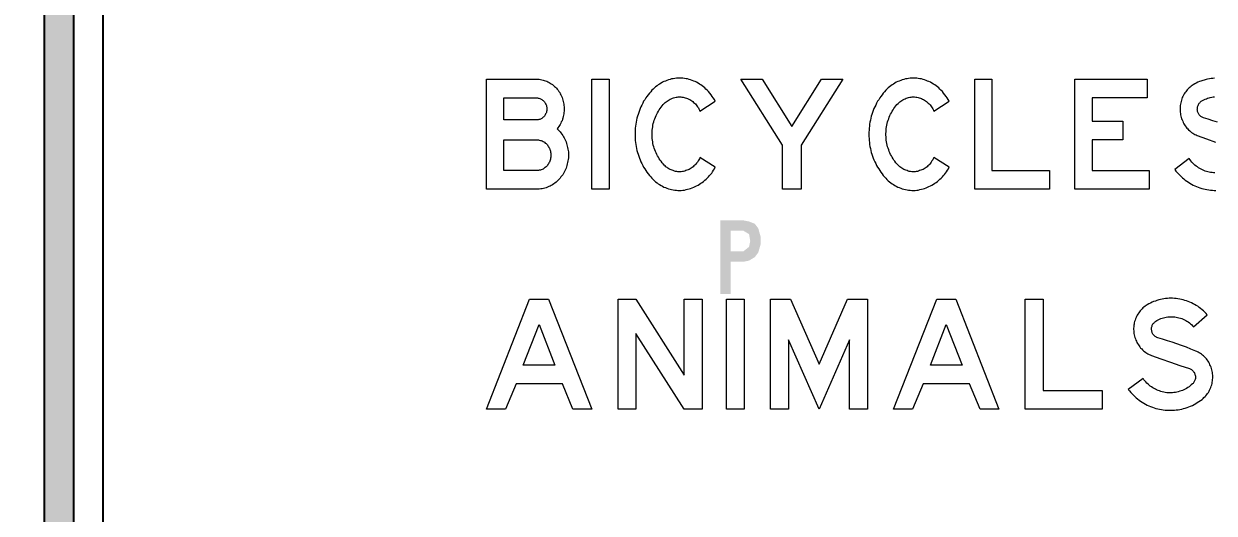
# Model space of a CAD drawing. Extents: x 0 to 1038, y -1303 to 297.
# Drawn here: x 197.4 to 262.3, y 163.8 to 190.5 of the extents above; entities that cross this region are included whole.
import ezdxf

# ---------------------------------------------------------------- set-up
doc = ezdxf.new("R2010")
doc.units = 0
doc.linetypes.add('CENTERX2', pattern=[101.6, 63.5, -12.7, 12.7, -12.7])
doc.layers.get('0').update_dxf_attribs({"linetype": 'CONTINUOUS'})
doc.layers.get('DEFPOINTS').update_dxf_attribs({"linetype": 'CONTINUOUS'})
for name, color, linetype in [('GREEN', 96, 'CONTINUOUS'), ('T25', 1, 'CONTINUOUS'), ('TBLK25', 1, 'CONTINUOUS')]:
    doc.layers.add(name, color=color, linetype=linetype)
doc.styles.add('ISO', font='iso3098b.shx')
doc.dimstyles.new('SIGNSDIM-10', dxfattribs={"dimtxt": 2.5, "dimasz": 0.2, "dimexe": 1.5, "dimexo": 2, "dimgap": 1, "dimtad": 1, "dimdec": 0, "dimlfac": 10, "dimrnd": 1, "dimdsep": 46, "dimtxsty": 'ISO', "dimblk1": 'SGNDIM', "dimblk2": 'SGNDIM', "dimsah": 1, "dimcen": 2.5, "dimse1": 1, "dimse2": 1, "dimadec": 0, "dimazin": 0, "dimtfac": 1, "dimtdec": 0, "dimtix": 1, "dimtmove": 0, "dimatfit": 3, "dimldrblk": 'SGNDIM', "dimfxl": 1, "dimtolj": 1, "dimtzin": 0, "dimarcsym": 0})

# ---------------------------------------------------------------- blocks, each defined once
blk = doc.blocks.new('SGNDIM')
for p, q in [((0, 4.5), (0, -4.5)), ((0, 0), (-1, 0))]:
    blk.add_line(p, q)
blk = doc.blocks.new('*D13')
at = {"layer": 'DEFPOINTS', "color": 0, "linetype": 'CENTERX2'}
for p in [(198.481, 187.48), (222.581, 187.48), (198.481, 102.947)]:
    blk.add_point(p, dxfattribs=at)
at = {"layer": 'T25', "color": 0, "linetype": 'CENTERX2', "lineweight": -2}
blk.add_line((222.381, 102.947), (198.681, 102.947), dxfattribs=at)
at = {"layer": 'T25', "color": 0, "linetype": 'CENTERX2', "lineweight": -2, "xscale": 0.2, "yscale": 0.2, "zscale": 0.2, "rotation": 180}
blk.add_blockref('SGNDIM', (198.481, 102.947), dxfattribs=at)
at = {"layer": 'T25', "color": 0, "linetype": 'CENTERX2', "lineweight": -2, "xscale": 0.2, "yscale": 0.2, "zscale": 0.2}
blk.add_blockref('SGNDIM', (222.581, 102.947), dxfattribs=at)
at = {"layer": 'T25', "color": 0, "linetype": 'CENTERX2', "insert": (210.531, 105.197), "char_height": 2.5, "attachment_point": 5, "style": 'ISO'}
blk.add_mtext('\\A1;241', dxfattribs=at)
blk = doc.blocks.new('*D14')
at = {"layer": 'DEFPOINTS', "color": 0, "linetype": 'CENTERX2'}
for p in [(222.581, 187.48), (264.781, 187.48), (264.781, 102.947)]:
    blk.add_point(p, dxfattribs=at)
at = {"layer": 'T25', "color": 0, "linetype": 'CENTERX2', "lineweight": -2}
blk.add_line((222.781, 102.947), (264.581, 102.947), dxfattribs=at)
at = {"layer": 'T25', "color": 0, "linetype": 'CENTERX2', "lineweight": -2, "xscale": 0.2, "yscale": 0.2, "zscale": 0.2, "rotation": 180}
blk.add_blockref('SGNDIM', (222.581, 102.947), dxfattribs=at)
at = {"layer": 'T25', "color": 0, "linetype": 'CENTERX2', "lineweight": -2, "xscale": 0.2, "yscale": 0.2, "zscale": 0.2}
blk.add_blockref('SGNDIM', (264.781, 102.947), dxfattribs=at)
at = {"layer": 'T25', "color": 0, "linetype": 'CENTERX2', "insert": (243.681, 105.197), "char_height": 2.5, "attachment_point": 5, "style": 'ISO'}
blk.add_mtext('\\A1;422', dxfattribs=at)
blk = doc.blocks.new('*D16')
at = {"layer": 'DEFPOINTS', "color": 0, "linetype": 'CENTERX2'}
for p in [(198.481, 179.79), (222.581, 179.79), (198.481, 95.256)]:
    blk.add_point(p, dxfattribs=at)
at = {"layer": 'T25', "color": 0, "linetype": 'CENTERX2', "lineweight": -2}
blk.add_line((222.381, 95.256), (198.681, 95.256), dxfattribs=at)
at = {"layer": 'T25', "color": 0, "linetype": 'CENTERX2', "lineweight": -2, "xscale": 0.2, "yscale": 0.2, "zscale": 0.2, "rotation": 180}
blk.add_blockref('SGNDIM', (198.481, 95.256), dxfattribs=at)
at = {"layer": 'T25', "color": 0, "linetype": 'CENTERX2', "lineweight": -2, "xscale": 0.2, "yscale": 0.2, "zscale": 0.2}
blk.add_blockref('SGNDIM', (222.581, 95.256), dxfattribs=at)
at = {"layer": 'T25', "color": 0, "linetype": 'CENTERX2', "insert": (210.531, 97.506), "char_height": 2.5, "attachment_point": 5, "style": 'ISO'}
blk.add_mtext('\\A1;241', dxfattribs=at)
blk = doc.blocks.new('*D17')
at = {"layer": 'DEFPOINTS', "color": 0, "linetype": 'CENTERX2'}
for p in [(198.481, 172.099), (222.581, 172.099), (198.481, 87.566)]:
    blk.add_point(p, dxfattribs=at)
at = {"layer": 'T25', "color": 0, "linetype": 'CENTERX2', "lineweight": -2}
blk.add_line((222.381, 87.566), (198.681, 87.566), dxfattribs=at)
at = {"layer": 'T25', "color": 0, "linetype": 'CENTERX2', "lineweight": -2, "xscale": 0.2, "yscale": 0.2, "zscale": 0.2, "rotation": 180}
blk.add_blockref('SGNDIM', (198.481, 87.566), dxfattribs=at)
at = {"layer": 'T25', "color": 0, "linetype": 'CENTERX2', "lineweight": -2, "xscale": 0.2, "yscale": 0.2, "zscale": 0.2}
blk.add_blockref('SGNDIM', (222.581, 87.566), dxfattribs=at)
at = {"layer": 'T25', "color": 0, "linetype": 'CENTERX2', "insert": (210.531, 89.816), "char_height": 2.5, "attachment_point": 5, "style": 'ISO'}
blk.add_mtext('\\A1;241', dxfattribs=at)
blk = doc.blocks.new('*D18')
at = {"layer": 'DEFPOINTS', "color": 0, "linetype": 'CENTERX2'}
for p in [(198.481, 164.684), (222.581, 164.684), (198.481, 80.15)]:
    blk.add_point(p, dxfattribs=at)
at = {"layer": 'T25', "color": 0, "linetype": 'CENTERX2', "lineweight": -2}
blk.add_line((222.381, 80.15), (198.681, 80.15), dxfattribs=at)
at = {"layer": 'T25', "color": 0, "linetype": 'CENTERX2', "lineweight": -2, "xscale": 0.2, "yscale": 0.2, "zscale": 0.2, "rotation": 180}
blk.add_blockref('SGNDIM', (198.481, 80.15), dxfattribs=at)
at = {"layer": 'T25', "color": 0, "linetype": 'CENTERX2', "lineweight": -2, "xscale": 0.2, "yscale": 0.2, "zscale": 0.2}
blk.add_blockref('SGNDIM', (222.581, 80.15), dxfattribs=at)
at = {"layer": 'T25', "color": 0, "linetype": 'CENTERX2', "insert": (210.531, 82.4), "char_height": 2.5, "attachment_point": 5, "style": 'ISO'}
blk.add_mtext('\\A1;241', dxfattribs=at)
blk = doc.blocks.new('*D19')
at = {"layer": 'DEFPOINTS', "color": 0, "linetype": 'CENTERX2'}
for p in [(222.581, 169.48), (262.381, 169.48), (262.381, 95.256)]:
    blk.add_point(p, dxfattribs=at)
at = {"layer": 'T25', "color": 0, "linetype": 'CENTERX2', "lineweight": -2}
blk.add_line((222.781, 95.256), (262.181, 95.256), dxfattribs=at)
at = {"layer": 'T25', "color": 0, "linetype": 'CENTERX2', "lineweight": -2, "xscale": 0.2, "yscale": 0.2, "zscale": 0.2, "rotation": 180}
blk.add_blockref('SGNDIM', (222.581, 95.256), dxfattribs=at)
at = {"layer": 'T25', "color": 0, "linetype": 'CENTERX2', "lineweight": -2, "xscale": 0.2, "yscale": 0.2, "zscale": 0.2}
blk.add_blockref('SGNDIM', (262.381, 95.256), dxfattribs=at)
at = {"layer": 'T25', "color": 0, "linetype": 'CENTERX2', "insert": (242.481, 97.506), "char_height": 2.5, "attachment_point": 5, "style": 'ISO'}
blk.add_mtext('\\A1;398', dxfattribs=at)
blk = doc.blocks.new('*D36')
at = {"layer": 'DEFPOINTS', "color": 0, "linetype": 'CENTERX2'}
for p in [(237.787, 199.48), (161.445, 187.48), (237.787, 187.48)]:
    blk.add_point(p, dxfattribs=at)
at = {"layer": 'T25', "color": 0, "linetype": 'CENTERX2', "lineweight": -2}
blk.add_line((161.445, 199.28), (161.445, 187.68), dxfattribs=at)
at = {"layer": 'T25', "color": 0, "linetype": 'CENTERX2', "lineweight": -2, "xscale": 0.2, "yscale": 0.2, "zscale": 0.2}
for p, rotation in [((161.445, 199.48), 90), ((161.445, 187.48), 270)]:
    blk.add_blockref('SGNDIM', p, dxfattribs=dict(at, rotation=rotation))
at = {"layer": 'T25', "color": 0, "linetype": 'CENTERX2', "insert": (159.195, 193.48), "char_height": 2.5, "attachment_point": 5, "rotation": 90, "style": 'ISO'}
blk.add_mtext('\\A1;120', dxfattribs=at)
blk = doc.blocks.new('*D37')
at = {"layer": 'DEFPOINTS', "color": 0, "linetype": 'CENTERX2'}
for p in [(236.987, 187.48), (161.445, 181.48), (236.987, 181.48)]:
    blk.add_point(p, dxfattribs=at)
at = {"layer": 'T25', "color": 0, "linetype": 'CENTERX2', "lineweight": -2}
blk.add_line((161.445, 187.28), (161.445, 181.68), dxfattribs=at)
at = {"layer": 'T25', "color": 0, "linetype": 'CENTERX2', "lineweight": -2, "xscale": 0.2, "yscale": 0.2, "zscale": 0.2}
for p, rotation in [((161.445, 187.48), 90), ((161.445, 181.48), 270)]:
    blk.add_blockref('SGNDIM', p, dxfattribs=dict(at, rotation=rotation))
at = {"layer": 'T25', "color": 0, "linetype": 'CENTERX2', "insert": (159.195, 184.48), "char_height": 2.5, "attachment_point": 5, "rotation": 90, "style": 'ISO'}
blk.add_mtext('\\A1;60', dxfattribs=at)
blk = doc.blocks.new('*D38')
at = {"layer": 'DEFPOINTS', "color": 0, "linetype": 'CENTERX2'}
for p in [(236.987, 181.48), (161.445, 175.48), (236.987, 175.48)]:
    blk.add_point(p, dxfattribs=at)
at = {"layer": 'T25', "color": 0, "linetype": 'CENTERX2', "lineweight": -2}
blk.add_line((161.445, 181.28), (161.445, 175.68), dxfattribs=at)
at = {"layer": 'T25', "color": 0, "linetype": 'CENTERX2', "lineweight": -2, "xscale": 0.2, "yscale": 0.2, "zscale": 0.2}
for p, rotation in [((161.445, 181.48), 90), ((161.445, 175.48), 270)]:
    blk.add_blockref('SGNDIM', p, dxfattribs=dict(at, rotation=rotation))
at = {"layer": 'T25', "color": 0, "linetype": 'CENTERX2', "insert": (159.195, 178.48), "char_height": 2.5, "attachment_point": 5, "rotation": 90, "style": 'ISO'}
blk.add_mtext('\\A1;60', dxfattribs=at)
blk = doc.blocks.new('*D39')
at = {"layer": 'DEFPOINTS', "color": 0, "linetype": 'CENTERX2'}
for p in [(236.987, 175.48), (161.445, 169.48), (236.987, 169.48)]:
    blk.add_point(p, dxfattribs=at)
at = {"layer": 'T25', "color": 0, "linetype": 'CENTERX2', "lineweight": -2}
blk.add_line((161.445, 175.28), (161.445, 169.68), dxfattribs=at)
at = {"layer": 'T25', "color": 0, "linetype": 'CENTERX2', "lineweight": -2, "xscale": 0.2, "yscale": 0.2, "zscale": 0.2}
for p, rotation in [((161.445, 175.48), 90), ((161.445, 169.48), 270)]:
    blk.add_blockref('SGNDIM', p, dxfattribs=dict(at, rotation=rotation))
at = {"layer": 'T25', "color": 0, "linetype": 'CENTERX2', "insert": (159.195, 172.48), "char_height": 2.5, "attachment_point": 5, "rotation": 90, "style": 'ISO'}
blk.add_mtext('\\A1;60', dxfattribs=at)
blk = doc.blocks.new('*D40')
at = {"layer": 'DEFPOINTS', "color": 0, "linetype": 'CENTERX2'}
for p in [(236.987, 169.48), (161.445, 163.48), (236.987, 163.48)]:
    blk.add_point(p, dxfattribs=at)
at = {"layer": 'T25', "color": 0, "linetype": 'CENTERX2', "lineweight": -2}
blk.add_line((161.445, 169.28), (161.445, 163.68), dxfattribs=at)
at = {"layer": 'T25', "color": 0, "linetype": 'CENTERX2', "lineweight": -2, "xscale": 0.2, "yscale": 0.2, "zscale": 0.2}
for p, rotation in [((161.445, 169.48), 90), ((161.445, 163.48), 270)]:
    blk.add_blockref('SGNDIM', p, dxfattribs=dict(at, rotation=rotation))
at = {"layer": 'T25', "color": 0, "linetype": 'CENTERX2', "insert": (159.195, 166.48), "char_height": 2.5, "attachment_point": 5, "rotation": 90, "style": 'ISO'}
blk.add_mtext('\\A1;60', dxfattribs=at)
blk = doc.blocks.new('*D47')
at = {"layer": 'DEFPOINTS', "color": 0, "linetype": 'Continuous'}
for p in [(222.887, 255.48), (153.022, 111.48), (222.887, 111.48)]:
    blk.add_point(p, dxfattribs=at)
at = {"layer": 'T25', "color": 0, "linetype": 'Continuous', "lineweight": -2}
blk.add_line((153.022, 255.28), (153.022, 111.68), dxfattribs=at)
at = {"layer": 'T25', "color": 0, "linetype": 'Continuous', "lineweight": -2, "xscale": 0.2, "yscale": 0.2, "zscale": 0.2}
for p, rotation in [((153.022, 255.48), 90), ((153.022, 111.48), 270)]:
    blk.add_blockref('SGNDIM', p, dxfattribs=dict(at, rotation=rotation))
at = {"layer": 'T25', "color": 0, "linetype": 'Continuous', "insert": (150.772, 183.48), "char_height": 2.5, "attachment_point": 5, "rotation": 90, "style": 'ISO'}
blk.add_mtext('\\A1;1440', dxfattribs=at)

msp = doc.modelspace()

# ---------------------------------------------------------------- hatches: boundary and pattern name
at = {"layer": 'GREEN', "linetype": 'CENTERX2'}
h = msp.add_hatch(color=256, dxfattribs=at)
edge = h.paths.add_edge_path(flags=16)
edge.add_line((208.481, 113.08), (308.481, 113.08))
edge.add_arc((308.481, 121.48), 8.4, 270, 360)
edge.add_line((316.881, 121.48), (316.881, 245.48))
edge.add_arc((308.481, 245.48), 8.4, 0, 90)
edge.add_line((308.481, 253.88), (208.481, 253.88))
edge.add_arc((208.481, 245.48), 8.4, 90, 180)
edge.add_line((200.081, 245.48), (200.081, 121.48))
edge.add_arc((208.481, 121.48), 8.4, 180, 270)
edge = h.paths.add_edge_path()
edge.add_line((208.481, 111.48), (308.481, 111.48))
edge.add_arc((308.481, 121.48), 10, 270, 360)
edge.add_line((318.481, 121.48), (318.481, 245.48))
edge.add_arc((308.481, 245.48), 10, 0, 90)
edge.add_line((308.481, 255.48), (208.481, 255.48))
edge.add_arc((208.481, 245.48), 10, 90, 180)
edge.add_line((198.481, 245.48), (198.481, 121.48))
edge.add_arc((208.481, 121.48), 10, 180, 270)
at = {"layer": 'TBLK25', "linetype": 'CENTERX2'}
h = msp.add_hatch(color=256, dxfattribs=at)
h.paths.add_polyline_path([(236.617, 179.226), (236.554, 179.226)], flags=0)
edge = h.paths.add_edge_path(flags=16)
edge.add_line((235.927, 178.097), (235.927, 179.226))
edge.add_line((235.927, 179.226), (236.617, 179.226))
edge.add_line((236.93, 179.037), (236.617, 179.226))
edge.add_line((236.93, 179.037), (236.993, 178.661))
edge.add_line((236.993, 178.661), (236.93, 178.348))
edge.add_line((236.93, 178.348), (236.617, 178.097))
edge.add_line((236.617, 178.097), (235.927, 178.097))
h.paths.add_polyline_path([(236.554, 179.79), (236.617, 179.79)], flags=16)
edge = h.paths.add_edge_path()
edge.add_line((235.927, 175.776), (235.362, 175.776))
edge.add_line((235.362, 175.776), (235.362, 179.79))
edge.add_line((235.362, 179.79), (236.617, 179.79))
edge.add_line((236.93, 179.727), (236.617, 179.79))
edge.add_line((236.93, 179.727), (237.244, 179.602))
edge.add_line((237.244, 179.602), (237.432, 179.351))
edge.add_line((237.432, 179.351), (237.557, 178.912))
edge.add_line((237.557, 178.912), (237.557, 178.473))
edge.add_line((237.557, 178.473), (237.432, 178.034))
edge.add_line((237.432, 178.034), (237.244, 177.783))
edge.add_line((237.244, 177.783), (236.93, 177.595))
edge.add_line((236.93, 177.595), (236.617, 177.532))
edge.add_line((236.617, 177.532), (235.927, 177.532))
edge.add_line((235.927, 177.532), (235.927, 175.776))

# ---------------------------------------------------------------- linework, layer by layer
at = {"layer": 'GREEN', "linetype": 'Continuous'}
for points in [[(208.481, 111.48), (308.481, 111.48, 0.414214), (318.481, 121.48), (318.481, 245.48, 0.414214), (308.481, 255.48), (208.481, 255.48, 0.414214), (198.481, 245.48), (198.481, 121.48, 0.414214)], [(208.481, 113.08), (308.481, 113.08, 0.414214), (316.881, 121.48), (316.881, 245.48, 0.414214), (308.481, 253.88), (208.481, 253.88, 0.414214), (200.081, 245.48), (200.081, 121.48, 0.414214)], [(208.481, 114.68), (308.481, 114.68, 0.414214), (315.281, 121.48), (315.281, 245.48, 0.414214), (308.481, 252.28), (208.481, 252.28, 0.414214), (201.681, 245.48), (201.681, 121.48, 0.414214)]]:
    msp.add_lwpolyline(points, format="xyb", close=True, dxfattribs=at)
at = {"layer": 'GREEN', "lineweight": 0}
for points in [[(222.607, 187.483), (225.342, 187.483), (225.409, 187.483), (225.476, 187.483), (225.553, 187.473), (225.62, 187.454), (225.688, 187.444), (225.755, 187.425), (225.822, 187.396), (225.889, 187.377), (225.956, 187.348), (226.023, 187.31), (226.081, 187.272), (226.139, 187.233), (226.206, 187.195), (226.263, 187.147), (226.311, 187.099), (226.369, 187.051), (226.417, 186.993), (226.465, 186.945), (226.513, 186.888), (226.551, 186.82), (226.599, 186.763), (226.628, 186.696), (226.667, 186.629), (226.695, 186.561), (226.724, 186.494), (226.753, 186.417), (226.772, 186.35), (226.791, 186.273), (226.81, 186.197), (226.82, 186.129), (226.83, 186.053), (226.839, 185.976), (226.839, 185.899), (226.839, 185.822), (226.839, 185.746), (226.83, 185.669), (226.82, 185.592), (226.81, 185.525), (226.791, 185.448), (226.772, 185.371), (226.743, 185.304), (226.724, 185.227), (226.686, 185.16), (226.657, 185.093), (226.619, 185.026), (226.58, 184.968), (226.542, 184.901), (226.494, 184.843), (226.455, 184.786), (226.513, 184.728), (226.561, 184.671), (226.619, 184.613), (226.667, 184.555), (226.714, 184.488), (226.762, 184.421), (226.801, 184.354), (226.839, 184.287), (226.878, 184.22), (226.906, 184.143), (226.945, 184.066), (226.964, 183.989), (226.993, 183.912), (227.012, 183.836), (227.031, 183.759), (227.05, 183.682), (227.06, 183.596), (227.07, 183.519), (227.07, 183.433), (227.07, 183.356), (227.07, 183.269), (227.07, 183.193), (227.06, 183.106), (227.05, 183.029), (227.031, 182.953), (227.012, 182.866), (226.993, 182.789), (226.964, 182.713), (226.945, 182.636), (226.906, 182.559), (226.878, 182.492), (226.839, 182.415), (226.801, 182.348), (226.762, 182.281), (226.714, 182.214), (226.667, 182.156), (226.619, 182.089), (226.561, 182.031), (226.513, 181.974), (226.455, 181.926), (226.398, 181.868), (226.331, 181.82), (226.273, 181.782), (226.206, 181.734), (226.139, 181.695), (226.071, 181.657), (226.004, 181.628), (225.927, 181.599), (225.86, 181.571), (225.784, 181.551), (225.716, 181.532), (225.64, 181.513), (225.563, 181.503), (225.486, 181.494), (225.409, 181.484), (225.342, 181.484), (222.607, 181.484)], [(228.346, 187.483), (229.296, 187.483), (229.296, 181.484), (228.346, 181.484), (228.346, 187.483)], [(231.628, 186.888), (231.561, 186.801), (231.494, 186.725), (231.427, 186.638), (231.36, 186.552), (231.302, 186.465), (231.235, 186.369), (231.177, 186.283), (231.129, 186.187), (231.081, 186.081), (231.033, 185.985), (230.985, 185.89), (230.947, 185.784), (230.909, 185.678), (230.87, 185.573), (230.841, 185.467), (230.813, 185.362), (230.784, 185.256), (230.765, 185.15), (230.746, 185.035), (230.726, 184.93), (230.717, 184.815), (230.707, 184.709), (230.707, 184.594), (230.707, 184.488), (230.707, 184.373), (230.707, 184.258), (230.717, 184.152), (230.726, 184.037), (230.746, 183.932), (230.765, 183.826), (230.784, 183.711), (230.813, 183.605), (230.841, 183.5), (230.87, 183.394), (230.909, 183.289), (230.947, 183.183), (230.985, 183.087), (231.033, 182.981), (231.081, 182.885), (231.129, 182.789), (231.177, 182.693), (231.235, 182.598), (231.302, 182.511), (231.36, 182.415), (231.427, 182.329), (231.494, 182.242), (231.561, 182.166), (231.628, 182.089), (231.696, 182.022), (231.763, 181.954), (231.83, 181.897), (231.907, 181.839), (231.974, 181.791), (232.051, 181.743), (232.128, 181.695), (232.204, 181.657), (232.281, 181.609), (232.368, 181.58), (232.444, 181.542), (232.531, 181.513), (232.617, 181.494), (232.703, 181.475), (232.79, 181.455), (232.876, 181.446), (232.963, 181.436), (233.049, 181.427), (233.135, 181.427), (233.222, 181.427), (233.308, 181.436), (233.404, 181.446), (233.49, 181.465), (233.577, 181.484), (233.663, 181.503), (233.74, 181.532), (233.826, 181.561), (233.913, 181.599), (233.99, 181.628), (234.066, 181.667), (234.153, 181.715), (234.229, 181.763), (234.306, 181.811), (234.373, 181.859), (234.45, 181.916), (234.517, 181.974), (234.585, 182.031), (234.652, 182.098), (234.709, 182.156), (234.777, 182.233), (234.834, 182.3), (234.892, 182.367), (234.94, 182.444), (234.997, 182.521), (235.045, 182.607), (235.084, 182.684), (234.249, 183.221), (234.22, 183.154), (234.191, 183.097), (234.153, 183.029), (234.114, 182.972), (234.066, 182.914), (234.018, 182.857), (233.97, 182.809), (233.922, 182.761), (233.874, 182.713), (233.826, 182.674), (233.769, 182.636), (233.721, 182.607), (233.663, 182.569), (233.606, 182.54), (233.538, 182.521), (233.481, 182.502), (233.423, 182.482), (233.356, 182.463), (233.298, 182.454), (233.231, 182.444), (233.174, 182.444), (233.107, 182.444), (233.039, 182.444), (232.982, 182.454), (232.915, 182.463), (232.857, 182.482), (232.79, 182.502), (232.732, 182.521), (232.675, 182.54), (232.617, 182.569), (232.559, 182.607), (232.502, 182.636), (232.454, 182.674), (232.396, 182.713), (232.348, 182.761), (232.3, 182.809), (232.243, 182.866), (232.185, 182.933), (232.128, 183.01), (232.08, 183.077), (232.022, 183.154), (231.984, 183.231), (231.936, 183.308), (231.897, 183.385), (231.859, 183.471), (231.82, 183.548), (231.792, 183.634), (231.753, 183.72), (231.734, 183.807), (231.705, 183.893), (231.686, 183.989), (231.676, 184.076), (231.657, 184.162), (231.648, 184.258), (231.638, 184.344), (231.638, 184.44), (231.638, 184.527), (231.638, 184.623), (231.648, 184.709), (231.657, 184.805), (231.676, 184.891), (231.686, 184.987), (231.705, 185.074), (231.734, 185.16), (231.753, 185.246), (231.792, 185.333), (231.82, 185.419), (231.859, 185.506), (231.897, 185.582), (231.936, 185.659), (231.984, 185.746), (232.022, 185.813), (232.08, 185.89), (232.128, 185.966), (232.185, 186.033), (232.243, 186.101), (232.3, 186.168), (232.348, 186.216), (232.406, 186.254), (232.454, 186.293), (232.511, 186.331), (232.569, 186.369), (232.627, 186.398), (232.684, 186.427), (232.751, 186.456), (232.809, 186.475), (232.876, 186.494), (232.943, 186.504), (233.011, 186.513), (233.068, 186.523), (233.135, 186.523), (233.203, 186.523), (233.26, 186.513), (233.327, 186.504), (233.394, 186.494), (233.452, 186.475), (233.51, 186.456), (233.577, 186.437), (233.634, 186.408), (233.692, 186.379), (233.75, 186.341), (233.798, 186.312), (233.855, 186.273), (233.903, 186.225), (233.951, 186.187), (233.999, 186.139), (234.037, 186.091), (234.085, 186.033), (234.124, 185.985), (234.162, 185.928), (234.191, 185.87), (234.22, 185.803), (234.249, 185.746), (235.084, 186.283), (235.036, 186.379), (234.978, 186.465), (234.911, 186.552), (234.853, 186.638), (234.786, 186.725), (234.709, 186.811), (234.642, 186.888), (234.575, 186.945), (234.508, 187.012), (234.441, 187.07), (234.373, 187.128), (234.297, 187.176), (234.229, 187.224), (234.153, 187.272), (234.066, 187.32), (233.99, 187.358), (233.913, 187.387), (233.826, 187.425), (233.74, 187.454), (233.654, 187.473), (233.577, 187.502), (233.49, 187.512), (233.404, 187.531), (233.308, 187.54), (233.222, 187.54), (233.135, 187.54), (233.049, 187.54), (232.963, 187.54), (232.876, 187.531), (232.79, 187.512), (232.703, 187.502), (232.617, 187.473), (232.531, 187.454), (232.444, 187.425), (232.368, 187.387), (232.281, 187.358), (232.204, 187.32), (232.128, 187.272), (232.051, 187.224), (231.974, 187.176), (231.907, 187.128), (231.83, 187.07), (231.763, 187.012), (231.696, 186.945)], [(236.475, 187.483), (237.646, 187.483), (239.268, 184.901), (240.881, 187.483), (242.052, 187.483), (239.767, 183.884), (239.767, 181.484), (238.76, 181.484), (238.76, 183.884), (236.475, 187.483)], [(247.849, 182.684), (247.014, 183.221), (246.975, 183.154), (246.946, 183.097), (246.908, 183.029), (246.87, 182.972), (246.822, 182.914), (246.783, 182.857), (246.735, 182.809), (246.687, 182.761), (246.639, 182.713), (246.582, 182.674), (246.534, 182.636), (246.476, 182.607), (246.418, 182.569), (246.361, 182.54), (246.303, 182.521), (246.236, 182.502), (246.179, 182.482), (246.121, 182.463), (246.054, 182.454), (245.987, 182.444), (245.929, 182.444), (245.862, 182.444), (245.804, 182.444), (245.737, 182.454), (245.67, 182.463), (245.612, 182.482), (245.555, 182.502), (245.487, 182.521), (245.43, 182.54), (245.372, 182.569), (245.315, 182.607), (245.257, 182.636), (245.209, 182.674), (245.152, 182.713), (245.104, 182.761), (245.056, 182.809), (244.998, 182.866), (244.94, 182.933), (244.883, 183.01), (244.835, 183.077), (244.787, 183.154), (244.739, 183.231), (244.691, 183.308), (244.652, 183.385), (244.614, 183.471), (244.576, 183.548), (244.547, 183.634), (244.518, 183.72), (244.489, 183.807), (244.47, 183.893), (244.451, 183.989), (244.432, 184.076), (244.413, 184.162), (244.403, 184.258), (244.403, 184.344), (244.393, 184.44), (244.393, 184.527), (244.403, 184.623), (244.403, 184.709), (244.413, 184.805), (244.432, 184.891), (244.451, 184.987), (244.47, 185.074), (244.489, 185.16), (244.518, 185.246), (244.547, 185.333), (244.576, 185.419), (244.614, 185.506), (244.652, 185.582), (244.691, 185.659), (244.739, 185.746), (244.787, 185.813), (244.835, 185.89), (244.883, 185.966), (244.94, 186.033), (244.998, 186.101), (245.056, 186.168), (245.113, 186.216), (245.161, 186.254), (245.209, 186.293), (245.267, 186.331), (245.324, 186.369), (245.382, 186.398), (245.449, 186.427), (245.507, 186.456), (245.574, 186.475), (245.631, 186.494), (245.699, 186.504), (245.766, 186.513), (245.833, 186.523), (245.891, 186.523), (245.958, 186.523), (246.025, 186.513), (246.083, 186.504), (246.15, 186.494), (246.207, 186.475), (246.274, 186.456), (246.332, 186.437), (246.39, 186.408), (246.447, 186.379), (246.505, 186.341), (246.562, 186.312), (246.61, 186.273), (246.658, 186.225), (246.706, 186.187), (246.754, 186.139), (246.802, 186.091), (246.841, 186.033), (246.879, 185.985), (246.918, 185.928), (246.946, 185.87), (246.985, 185.803), (247.014, 185.746), (247.849, 186.283), (247.791, 186.379), (247.733, 186.465), (247.676, 186.552), (247.609, 186.638), (247.541, 186.725), (247.474, 186.811), (247.397, 186.888), (247.34, 186.945), (247.273, 187.012), (247.205, 187.07), (247.129, 187.128), (247.062, 187.176), (246.985, 187.224), (246.908, 187.272), (246.831, 187.32), (246.745, 187.358), (246.668, 187.387), (246.582, 187.425), (246.505, 187.454), (246.418, 187.473), (246.332, 187.502), (246.246, 187.512), (246.159, 187.531), (246.073, 187.54), (245.987, 187.54), (245.891, 187.54), (245.804, 187.54), (245.718, 187.54), (245.631, 187.531), (245.545, 187.512), (245.459, 187.502), (245.372, 187.473), (245.286, 187.454), (245.209, 187.425), (245.123, 187.387), (245.046, 187.358), (244.96, 187.32), (244.883, 187.272), (244.806, 187.224), (244.729, 187.176), (244.662, 187.128), (244.585, 187.07), (244.518, 187.012), (244.451, 186.945), (244.393, 186.888), (244.317, 186.801), (244.249, 186.725), (244.182, 186.638), (244.115, 186.552), (244.057, 186.465), (244, 186.369), (243.942, 186.283), (243.885, 186.187), (243.837, 186.081), (243.789, 185.985), (243.741, 185.89), (243.702, 185.784), (243.664, 185.678), (243.626, 185.573), (243.597, 185.467), (243.568, 185.362), (243.549, 185.256), (243.52, 185.15), (243.501, 185.035), (243.491, 184.93), (243.472, 184.815), (243.472, 184.709), (243.462, 184.594), (243.462, 184.488), (243.462, 184.373), (243.472, 184.258), (243.472, 184.152), (243.491, 184.037), (243.501, 183.932), (243.52, 183.826), (243.549, 183.711), (243.568, 183.605), (243.597, 183.5), (243.626, 183.394), (243.664, 183.289), (243.702, 183.183), (243.741, 183.087), (243.789, 182.981), (243.837, 182.885), (243.885, 182.789), (243.942, 182.693), (244, 182.598), (244.057, 182.511), (244.115, 182.415), (244.182, 182.329), (244.249, 182.242), (244.317, 182.166), (244.393, 182.089), (244.451, 182.022), (244.518, 181.954), (244.585, 181.897), (244.662, 181.839), (244.729, 181.791), (244.806, 181.743), (244.883, 181.695), (244.96, 181.657), (245.046, 181.609), (245.123, 181.58), (245.209, 181.542), (245.286, 181.513), (245.372, 181.494), (245.459, 181.475), (245.545, 181.455), (245.631, 181.446), (245.718, 181.436), (245.804, 181.427), (245.891, 181.427), (245.987, 181.427), (246.073, 181.436), (246.159, 181.446), (246.246, 181.465), (246.332, 181.484), (246.418, 181.503), (246.505, 181.532), (246.582, 181.561), (246.668, 181.599), (246.745, 181.628), (246.831, 181.667), (246.908, 181.715), (246.985, 181.763), (247.062, 181.811), (247.129, 181.859), (247.205, 181.916), (247.273, 181.974), (247.34, 182.031), (247.407, 182.098), (247.474, 182.156), (247.532, 182.233), (247.589, 182.3), (247.647, 182.367), (247.705, 182.444), (247.753, 182.521), (247.801, 182.607)], [(249.24, 187.483), (250.181, 187.483), (250.181, 182.502), (253.31, 182.502), (253.31, 181.484), (249.24, 181.484), (249.24, 187.483)], [(254.701, 187.483), (258.655, 187.483), (258.655, 186.465), (255.642, 186.465), (255.642, 185.208), (257.312, 185.208), (257.312, 184.181), (255.642, 184.181), (255.642, 182.502), (258.761, 182.502), (258.761, 181.484), (254.701, 181.484), (254.701, 187.483)], [(223.557, 186.465), (225.342, 186.465), (225.38, 186.465), (225.428, 186.456), (225.467, 186.446), (225.515, 186.437), (225.553, 186.417), (225.592, 186.398), (225.63, 186.379), (225.668, 186.35), (225.697, 186.321), (225.736, 186.293), (225.764, 186.254), (225.793, 186.216), (225.812, 186.177), (225.832, 186.139), (225.851, 186.091), (225.87, 186.053), (225.879, 186.005), (225.889, 185.957), (225.889, 185.909), (225.899, 185.861), (225.889, 185.813), (225.889, 185.774), (225.879, 185.726), (225.87, 185.678), (225.851, 185.63), (225.832, 185.592), (225.812, 185.554), (225.793, 185.515), (225.764, 185.477), (225.736, 185.438), (225.697, 185.41), (225.668, 185.381), (225.63, 185.352), (225.592, 185.333), (225.553, 185.314), (225.515, 185.294), (225.467, 185.285), (225.428, 185.275), (225.38, 185.266), (225.342, 185.266), (223.557, 185.266)], [(223.557, 184.181), (225.342, 184.181), (225.39, 184.181), (225.438, 184.181), (225.486, 184.172), (225.544, 184.152), (225.592, 184.143), (225.64, 184.124), (225.688, 184.095), (225.726, 184.076), (225.774, 184.047), (225.812, 184.008), (225.851, 183.98), (225.889, 183.941), (225.927, 183.903), (225.956, 183.855), (225.985, 183.816), (226.014, 183.768), (226.043, 183.72), (226.062, 183.663), (226.081, 183.615), (226.091, 183.567), (226.1, 183.509), (226.11, 183.452), (226.119, 183.404), (226.119, 183.346), (226.119, 183.289), (226.11, 183.231), (226.1, 183.183), (226.091, 183.125), (226.081, 183.077), (226.062, 183.02), (226.043, 182.972), (226.014, 182.924), (225.985, 182.876), (225.956, 182.828), (225.927, 182.789), (225.889, 182.751), (225.851, 182.713), (225.812, 182.674), (225.774, 182.646), (225.726, 182.617), (225.688, 182.588), (225.64, 182.569), (225.592, 182.55), (225.544, 182.53), (225.486, 182.521), (225.438, 182.511), (225.39, 182.511), (225.342, 182.502), (223.557, 182.502)], [(222.607, 169.487), (224.958, 175.486), (225.995, 175.486), (228.346, 169.487), (227.31, 169.487), (226.743, 170.869), (224.219, 170.869), (223.643, 169.487), (222.607, 169.487)], [(229.786, 175.486), (230.755, 175.486), (233.394, 171.349), (233.394, 175.486), (234.373, 175.486), (234.373, 169.487), (233.394, 169.487), (230.755, 173.624), (230.755, 169.487), (229.786, 169.487), (229.786, 175.486)], [(235.698, 175.486), (236.667, 175.486), (236.667, 169.487), (235.698, 169.487), (235.698, 175.486)], [(238.107, 175.486), (239.191, 175.486), (240.746, 171.944), (242.291, 175.486), (243.386, 175.486), (243.386, 169.487), (242.407, 169.487), (242.407, 173.269), (240.746, 169.487), (239.076, 173.269), (239.076, 169.487), (238.107, 169.487), (238.107, 175.486)], [(244.816, 169.487), (247.177, 175.486), (248.204, 175.486), (250.555, 169.487), (249.528, 169.487), (248.952, 170.869), (246.428, 170.869), (245.852, 169.487), (244.816, 169.487)], [(251.995, 175.486), (252.974, 175.486), (252.974, 170.504), (256.189, 170.504), (256.189, 169.487), (251.995, 169.487), (251.995, 175.486)], [(259.116, 174.286), (259.183, 174.324), (259.251, 174.363), (259.318, 174.401), (259.394, 174.43), (259.462, 174.449), (259.538, 174.478), (259.615, 174.497), (259.692, 174.507), (259.769, 174.526), (259.846, 174.526), (259.922, 174.535), (259.999, 174.535), (260.076, 174.526), (260.153, 174.526), (260.229, 174.516), (260.306, 174.497), (260.383, 174.478), (260.46, 174.459), (260.537, 174.43), (260.604, 174.401), (260.681, 174.363), (260.748, 174.334), (260.815, 174.286), (260.882, 174.248), (260.949, 174.2), (261.007, 174.152), (261.064, 174.104), (261.122, 174.046), (261.18, 173.988), (261.928, 174.641), (261.861, 174.718), (261.784, 174.785), (261.717, 174.852), (261.64, 174.919), (261.564, 174.987), (261.487, 175.044), (261.41, 175.102), (261.324, 175.15), (261.237, 175.198), (261.16, 175.246), (261.064, 175.294), (260.978, 175.332), (260.892, 175.37), (260.796, 175.399), (260.709, 175.428), (260.613, 175.457), (260.517, 175.476), (260.421, 175.495), (260.325, 175.514), (260.229, 175.524), (260.134, 175.534), (260.038, 175.543), (259.942, 175.543), (259.846, 175.543), (259.75, 175.534), (259.654, 175.524), (259.558, 175.514), (259.462, 175.495), (259.375, 175.476), (259.279, 175.447), (259.183, 175.418), (259.097, 175.39), (259.001, 175.361), (258.915, 175.323), (258.828, 175.275), (258.742, 175.236), (258.655, 175.188), (258.588, 175.15), (258.531, 175.111), (258.473, 175.063), (258.416, 175.015), (258.368, 174.967), (258.32, 174.91), (258.272, 174.862), (258.224, 174.804), (258.185, 174.747), (258.137, 174.679), (258.108, 174.622), (258.07, 174.555), (258.041, 174.488), (258.012, 174.42), (257.984, 174.353), (257.964, 174.276), (257.945, 174.209), (257.936, 174.132), (257.926, 174.065), (257.916, 173.988), (257.907, 173.912), (257.907, 173.835), (257.916, 173.768), (257.916, 173.691), (257.926, 173.614), (257.945, 173.547), (257.955, 173.47), (257.974, 173.403), (258.003, 173.336), (258.022, 173.259), (258.06, 173.192), (258.089, 173.125), (258.128, 173.067), (258.166, 173), (258.204, 172.942), (258.252, 172.885), (258.291, 172.827), (258.348, 172.779), (258.396, 172.722), (258.454, 172.674), (258.502, 172.635), (258.569, 172.587), (258.627, 172.549), (258.684, 172.51), (258.751, 172.482), (258.819, 172.453), (258.886, 172.424), (259.394, 172.242), (259.913, 172.059), (260.431, 171.877), (260.949, 171.704), (260.988, 171.695), (261.026, 171.675), (261.064, 171.647), (261.093, 171.627), (261.122, 171.599), (261.16, 171.57), (261.18, 171.531), (261.208, 171.503), (261.228, 171.464), (261.247, 171.416), (261.256, 171.378), (261.266, 171.339), (261.276, 171.291), (261.276, 171.253), (261.276, 171.205), (261.276, 171.167), (261.266, 171.119), (261.256, 171.08), (261.237, 171.042), (261.218, 171.004), (261.199, 170.965), (261.18, 170.927), (261.151, 170.898), (261.122, 170.869), (261.055, 170.812), (260.997, 170.764), (260.93, 170.716), (260.863, 170.668), (260.796, 170.62), (260.719, 170.581), (260.652, 170.552), (260.575, 170.514), (260.498, 170.485), (260.421, 170.466), (260.345, 170.437), (260.268, 170.418), (260.191, 170.409), (260.105, 170.399), (260.028, 170.389), (259.951, 170.38), (259.865, 170.38), (259.788, 170.389), (259.711, 170.389), (259.625, 170.409), (259.548, 170.418), (259.471, 170.437), (259.394, 170.456), (259.318, 170.485), (259.241, 170.514), (259.164, 170.543), (259.097, 170.581), (259.02, 170.62), (258.953, 170.658), (258.886, 170.706), (258.819, 170.754), (258.751, 170.802), (258.694, 170.86), (258.636, 170.917), (258.579, 170.975), (258.521, 171.032), (258.473, 171.1), (258.425, 171.167), (257.619, 170.562), (257.686, 170.485), (257.753, 170.409), (257.82, 170.332), (257.897, 170.255), (257.974, 170.188), (258.051, 170.111), (258.128, 170.053), (258.214, 169.986), (258.291, 169.929), (258.377, 169.871), (258.473, 169.813), (258.559, 169.765), (258.646, 169.717), (258.742, 169.679), (258.838, 169.631), (258.934, 169.602), (259.03, 169.564), (259.126, 169.535), (259.222, 169.506), (259.327, 169.487), (259.423, 169.468), (259.529, 169.449), (259.625, 169.439), (259.73, 169.43), (259.826, 169.43), (259.932, 169.43), (260.028, 169.43), (260.134, 169.439), (260.229, 169.449), (260.335, 169.458), (260.431, 169.478), (260.537, 169.497), (260.633, 169.526), (260.729, 169.554), (260.825, 169.583), (260.921, 169.621), (261.016, 169.66), (261.112, 169.698), (261.208, 169.746), (261.295, 169.794), (261.381, 169.852), (261.468, 169.909), (261.554, 169.967), (261.64, 170.025), (261.698, 170.073), (261.746, 170.121), (261.803, 170.178), (261.851, 170.226), (261.899, 170.284), (261.938, 170.341), (261.986, 170.409), (262.024, 170.476), (262.053, 170.533), (262.091, 170.6), (262.12, 170.677), (262.139, 170.744), (262.168, 170.821), (262.187, 170.888), (262.197, 170.965), (262.207, 171.042), (262.216, 171.109), (262.226, 171.186), (262.226, 171.263), (262.226, 171.339), (262.216, 171.416), (262.207, 171.493), (262.187, 171.56), (262.178, 171.637), (262.159, 171.714), (262.13, 171.781), (262.101, 171.848), (262.072, 171.915), (262.043, 171.983), (262.005, 172.05), (261.967, 172.117), (261.919, 172.174), (261.88, 172.232), (261.823, 172.29), (261.775, 172.347), (261.727, 172.395), (261.669, 172.443), (261.612, 172.491), (261.554, 172.53), (261.487, 172.568), (261.429, 172.606), (261.362, 172.635), (261.295, 172.664), (261.036, 172.77), (260.786, 172.866), (260.527, 172.961), (260.268, 173.048), (260.009, 173.144), (259.75, 173.221), (259.49, 173.307), (259.222, 173.384), (259.183, 173.403), (259.155, 173.413), (259.116, 173.432), (259.078, 173.461), (259.049, 173.489), (259.02, 173.518), (258.991, 173.547), (258.963, 173.576), (258.943, 173.614), (258.924, 173.653), (258.915, 173.691), (258.895, 173.729), (258.895, 173.777), (258.886, 173.816), (258.886, 173.864), (258.886, 173.902), (258.886, 173.94), (258.895, 173.988), (258.915, 174.027), (258.924, 174.065), (258.943, 174.104), (258.963, 174.142), (258.991, 174.171), (259.02, 174.209), (259.049, 174.238), (259.078, 174.257)], [(225.476, 174.104), (226.34, 171.887), (224.613, 171.887), (225.476, 174.104)], [(247.685, 174.104), (248.549, 171.887), (246.831, 171.887), (247.685, 174.104)]]:
    msp.add_lwpolyline(points, close=True, dxfattribs=at)
for points in [[(262.322, 187.54), (262.226, 187.531), (262.13, 187.521), (262.043, 187.512), (261.947, 187.492), (261.861, 187.473), (261.765, 187.444), (261.679, 187.425), (261.583, 187.387), (261.496, 187.358), (261.41, 187.32), (261.324, 187.281), (261.247, 187.233), (261.16, 187.185), (261.103, 187.147), (261.045, 187.108), (260.988, 187.06), (260.93, 187.012), (260.882, 186.964), (260.834, 186.916), (260.786, 186.859), (260.748, 186.801), (260.7, 186.744), (260.661, 186.686), (260.623, 186.619), (260.594, 186.552), (260.565, 186.485), (260.537, 186.417), (260.517, 186.35), (260.498, 186.273), (260.479, 186.206), (260.46, 186.129), (260.45, 186.062), (260.441, 185.985), (260.441, 185.909), (260.441, 185.842), (260.441, 185.765), (260.45, 185.688), (260.46, 185.621), (260.469, 185.544), (260.489, 185.467), (260.508, 185.4), (260.527, 185.333), (260.556, 185.266), (260.585, 185.198), (260.613, 185.131), (260.652, 185.064), (260.681, 185.007), (260.729, 184.939), (260.767, 184.882), (260.815, 184.824), (260.863, 184.776), (260.911, 184.728), (260.968, 184.68), (261.016, 184.632), (261.074, 184.584), (261.132, 184.546), (261.189, 184.517), (261.256, 184.479), (261.314, 184.45), (261.381, 184.421), (261.88, 184.239), (262.379, 184.056)], [(262.475, 185.141), (262.226, 185.227), (261.967, 185.304), (261.717, 185.381), (261.679, 185.4), (261.64, 185.419), (261.612, 185.438), (261.573, 185.458), (261.544, 185.486), (261.516, 185.515), (261.487, 185.544), (261.468, 185.582), (261.448, 185.611), (261.429, 185.65), (261.41, 185.688), (261.4, 185.736), (261.391, 185.774), (261.391, 185.813), (261.381, 185.861), (261.391, 185.899), (261.391, 185.947), (261.4, 185.985), (261.41, 186.024), (261.429, 186.062), (261.439, 186.101), (261.468, 186.139), (261.487, 186.177), (261.516, 186.206), (261.544, 186.235), (261.573, 186.264), (261.602, 186.283), (261.669, 186.321), (261.736, 186.36), (261.803, 186.398), (261.88, 186.427), (261.947, 186.456), (262.024, 186.475), (262.091, 186.494), (262.168, 186.513), (262.245, 186.523), (262.322, 186.533)], [(262.341, 182.386), (262.264, 182.386), (262.187, 182.396), (262.111, 182.406), (262.034, 182.415), (261.957, 182.434), (261.88, 182.454), (261.803, 182.482), (261.736, 182.511), (261.66, 182.54), (261.592, 182.578), (261.516, 182.617), (261.448, 182.655), (261.391, 182.703), (261.324, 182.751), (261.256, 182.799), (261.199, 182.857), (261.141, 182.914), (261.084, 182.972), (261.036, 183.029), (260.988, 183.097), (260.94, 183.164), (260.153, 182.569), (260.22, 182.482), (260.287, 182.406), (260.354, 182.329), (260.421, 182.252), (260.498, 182.185), (260.575, 182.118), (260.652, 182.05), (260.729, 181.983), (260.815, 181.926), (260.901, 181.868), (260.978, 181.82), (261.064, 181.763), (261.16, 181.715), (261.247, 181.676), (261.343, 181.638), (261.429, 181.599), (261.525, 181.561), (261.621, 181.532), (261.717, 181.513), (261.813, 181.484), (261.909, 181.465), (262.005, 181.455), (262.101, 181.436), (262.207, 181.436), (262.303, 181.427), (262.399, 181.427)]]:
    msp.add_lwpolyline(points, dxfattribs=at)

# ---------------------------------------------------------------- dimensions: what is measured, and where the dimension line sits
at = {"layer": 'T25', "linetype": 'Continuous'}
dim = msp.add_linear_dim(base=(153.022, 111.48), p1=(222.887, 255.48), p2=(222.887, 111.48), angle=90, dimstyle='SIGNSDIM-10', dxfattribs=at)
dim.commit()
dim.dimension.update_dxf_attribs({"geometry": '*D47', "text_midpoint": (150.772, 183.48)})
at = {"layer": 'T25', "linetype": 'CENTERX2'}
for base, p1, p2, picture, middle in [((161.445, 187.48), (237.787, 199.48), (237.787, 187.48), '*D36', (159.195, 193.48)), ((161.445, 181.48), (236.987, 187.48), (236.987, 181.48), '*D37', (159.195, 184.48)), ((161.445, 175.48), (236.987, 181.48), (236.987, 175.48), '*D38', (159.195, 178.48)), ((161.445, 169.48), (236.987, 175.48), (236.987, 169.48), '*D39', (159.195, 172.48)), ((161.445, 163.48), (236.987, 169.48), (236.987, 163.48), '*D40', (159.195, 166.48))]:
    dim = msp.add_linear_dim(base=base, p1=p1, p2=p2, angle=90, dimstyle='SIGNSDIM-10', dxfattribs=at)
    dim.commit()
    dim.dimension.update_dxf_attribs({"geometry": picture, "text_midpoint": middle})
for base, p1, p2, picture, middle in [((198.481, 102.947), (222.581, 187.48), (198.481, 187.48), '*D13', (210.531, 105.197)), ((264.781, 102.947), (222.581, 187.48), (264.781, 187.48), '*D14', (243.681, 105.197)), ((198.481, 95.256), (222.581, 179.79), (198.481, 179.79), '*D16', (210.531, 97.506)), ((198.481, 87.566), (222.581, 172.099), (198.481, 172.099), '*D17', (210.531, 89.816)), ((262.381, 95.256), (222.581, 169.48), (262.381, 169.48), '*D19', (242.481, 97.506)), ((198.481, 80.15), (222.581, 164.684), (198.481, 164.684), '*D18', (210.531, 82.4))]:
    dim = msp.add_linear_dim(base=base, p1=p1, p2=p2, dimstyle='SIGNSDIM-10', dxfattribs=at)
    dim.commit()
    dim.dimension.update_dxf_attribs({"geometry": picture, "text_midpoint": middle})

doc.saveas('drawing.dxf')
